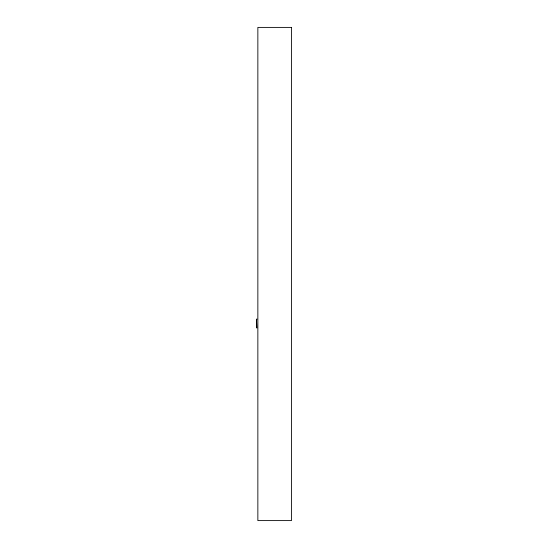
<?xml version="1.0" encoding="UTF-8"?>
<svg xmlns="http://www.w3.org/2000/svg" width="548" height="548" viewBox="0 0 548 548"><rect width="100%" height="100%" fill="white"/><g stroke="black" fill="none" stroke-linecap="round" stroke-linejoin="round"><path stroke-width="0.82" d="M256.875 318.868L256.519 320.642L256.875 328.115M256.526 319.463L256.526 327.519M291.481 27.4L257.855 27.4L257.855 520.6L291.481 520.6L291.481 27.4"/></g></svg>
